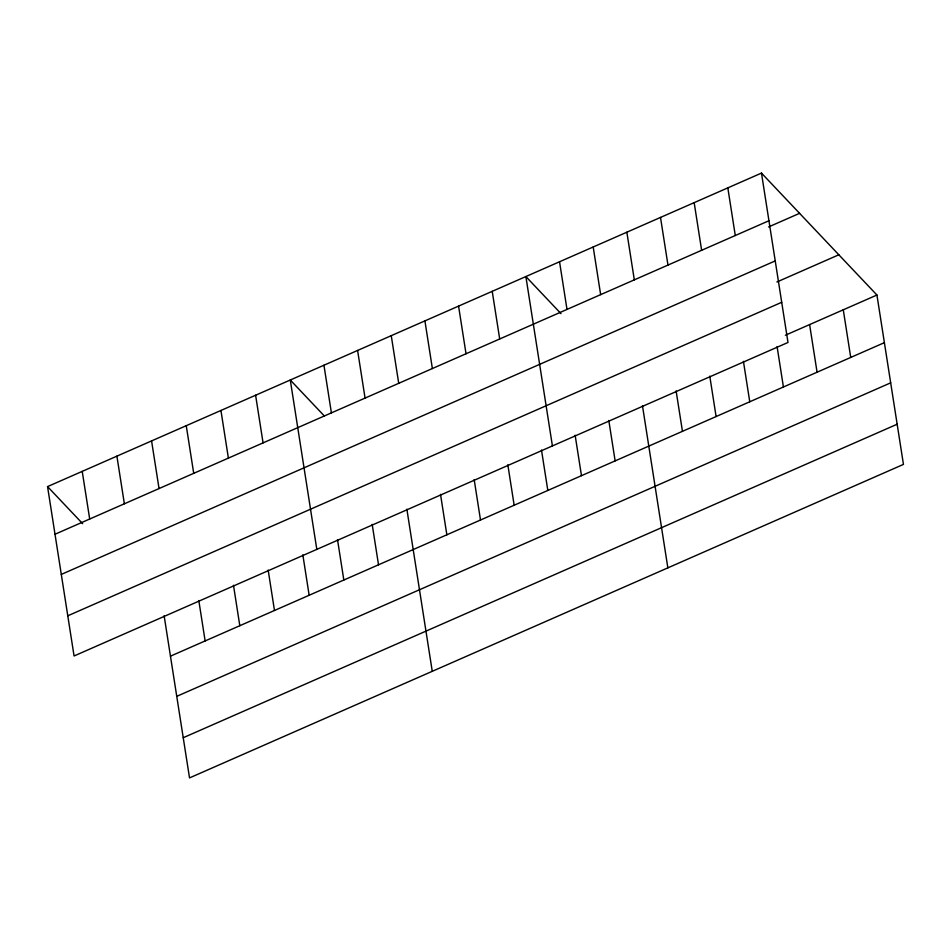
<?xml version="1.0" encoding="UTF-8"?>
<svg xmlns="http://www.w3.org/2000/svg" width="951" height="951" viewBox="0 0 951 951"><rect width="100%" height="100%" fill="white"/><g stroke="black" fill="none" stroke-linecap="round" stroke-linejoin="round"><path stroke-width="1.43" d="M761.478 173.094L787.999 342.467L74.071 655.976L47.55 486.603L761.478 173.094L876.929 295.024L903.45 464.397L189.522 777.906L164.131 615.749M55.015 534.248L768.943 220.739M768.61 226.932L799.577 213.333M61.304 574.416L775.231 260.907M776.908 281.983L838.83 254.785M67.783 615.808L781.71 302.299M785.383 335.228L876.929 295.024M170.455 656.166L884.382 342.657M176.743 696.346L890.683 382.837M183.234 737.726L897.162 424.217M560.971 313.616L525.879 276.551L552.412 445.924M324.374 416.015L290.281 380.008L316.814 549.381M47.55 486.603L82.642 523.668M843.275 309.8L850.729 357.445M809.61 324.588L817.075 372.221M777.086 346.58L783.422 386.998M727.824 187.882L735.289 235.515M743.432 361.356L749.757 401.786M694.171 202.658L701.624 250.291M709.779 376.144L716.103 416.562M660.505 217.434L667.971 265.067M676.113 390.92L682.449 431.338M626.852 232.21L634.317 279.856M642.46 405.697L667.852 567.854M593.198 246.998L600.652 294.632M608.806 420.485L615.131 460.902M559.545 261.775L566.998 309.408M575.141 435.261L581.477 475.678M541.488 450.037L547.824 490.454M492.226 291.339L499.691 338.972M507.834 464.813L514.158 505.243M458.572 306.115L466.026 353.748M474.18 479.601L480.505 520.019M424.919 320.891L432.372 368.536M440.515 494.377L446.851 534.795M391.253 335.679L398.719 383.312M406.862 509.154L432.253 671.311M357.6 350.455L365.065 398.089M372.186 524.381L378.522 564.811M323.946 365.232L331.4 412.865M337.51 539.609L343.834 580.039M302.834 554.837L309.158 595.267M255.605 395.236L263.07 442.881M268.158 570.065L274.482 610.483M220.929 410.463L228.395 458.109M233.482 585.293L239.807 625.71M186.253 425.691L193.719 473.336M198.807 600.521L205.131 640.938M151.578 440.919L159.043 488.564M116.902 456.147L124.367 503.792M82.226 471.375L89.691 519.02"/></g></svg>
